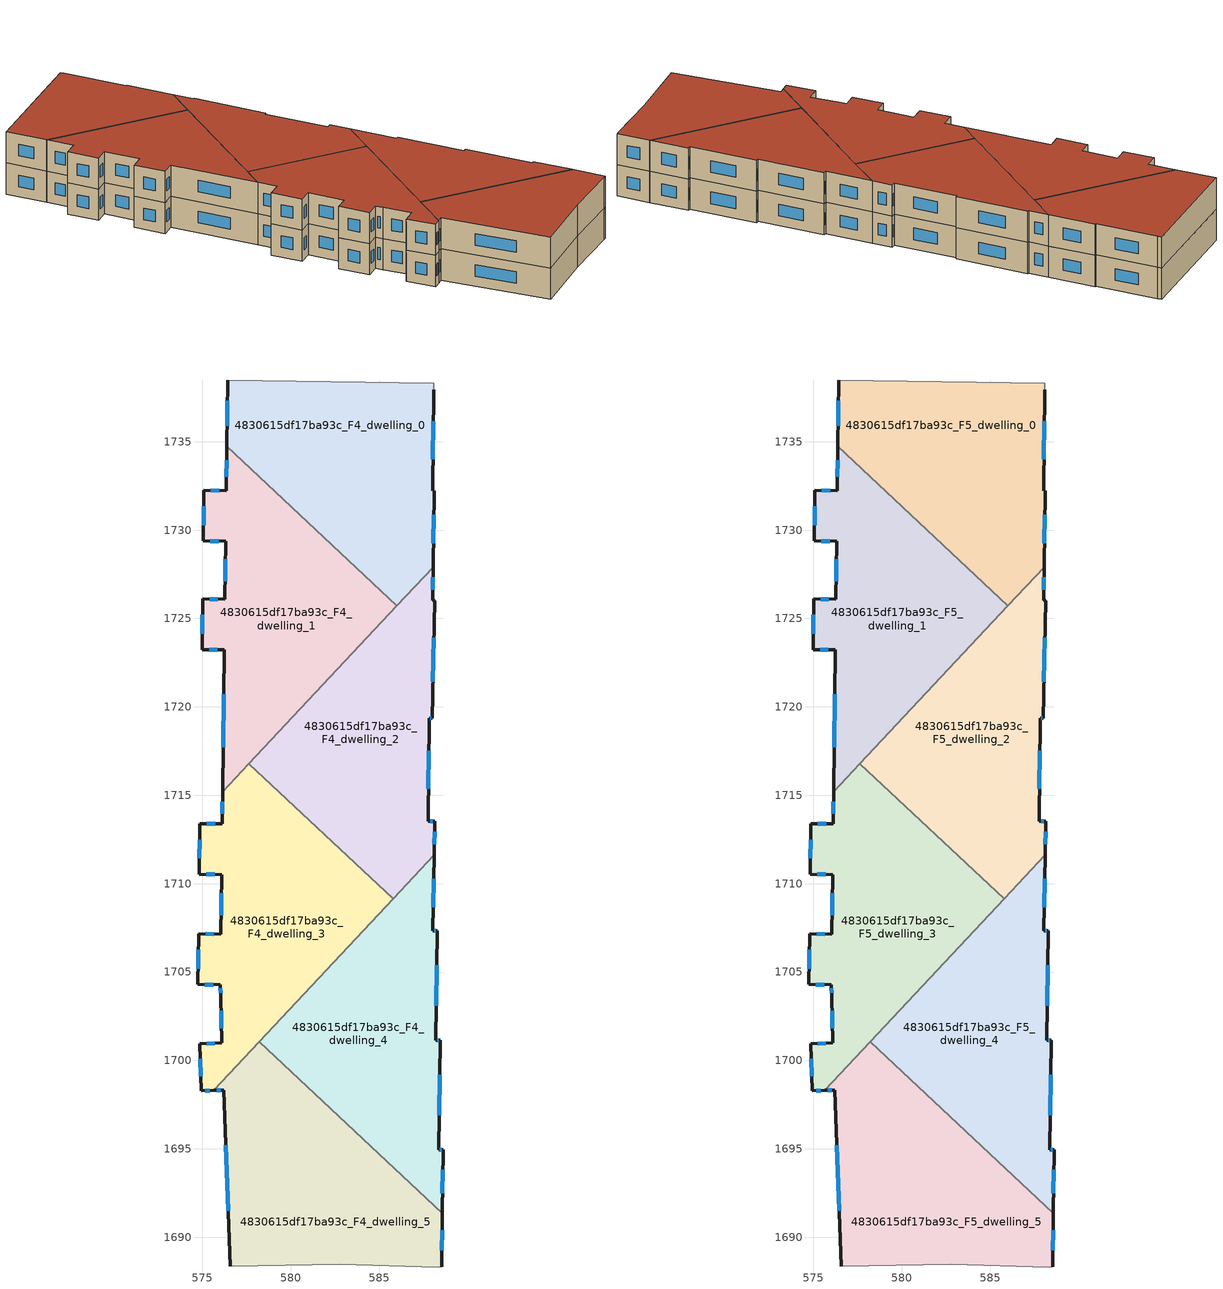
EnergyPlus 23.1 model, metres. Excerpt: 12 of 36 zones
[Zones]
4830615df17ba93c_F4_dwelling_0
 floor to 4830615df17ba93c_F3_dwelling_0 (EU_floor_Construction): 588.08,1738.31 588.09,1737.95 588.03,1732.21 588.12,1732.21 588.06,1727.91 586.01,1725.73 576.39,1734.74 576.43,1738.49 z12
 wall outside (EU_wall_Construction): 588.06,1727.91 588.12,1732.21 588.03,1732.21 588.09,1737.95 / 576.43,1738.49 576.39,1734.74 z12:15
 wall adiabatic (EU_wall_Construction): 588.09,1737.95 588.08,1738.31 576.43,1738.49 z12:15
 wall to 4830615df17ba93c_F4_dwelling_1 (EU_wall_Construction): 576.39,1734.74 586.01,1725.73 z12:15
 wall to 4830615df17ba93c_F4_dwelling_2 (EU_wall_Construction): 586.01,1725.73 588.06,1727.91 z12:15
 window (EU_Window_Construction): 588.05,1734.01 588.07,1736.15 / 588.08,1729.26 588.1,1730.87 / 576.42,1737.31 576.4,1735.91 z12.94:14.06
4830615df17ba93c_F4_dwelling_1
 floor to 4830615df17ba93c_F3_dwelling_1 (EU_floor_Construction): 586.01,1725.73 576.15,1715.19 576.25,1723.22 574.99,1723.24 575.02,1726.11 576.28,1726.09 576.32,1729.37 575.06,1729.39 575.09,1732.25 576.35,1732.23 576.39,1734.74 z12
 wall outside (EU_wall_Construction): 576.39,1734.74 576.35,1732.23 575.09,1732.25 575.06,1729.39 576.32,1729.37 576.28,1726.09 575.02,1726.11 574.99,1723.24 576.25,1723.22 576.15,1715.19 z12:15
 wall to 4830615df17ba93c_F4_dwelling_3 (EU_wall_Construction): 576.15,1715.19 577.64,1716.78 z12:15
 wall to 4830615df17ba93c_F4_dwelling_2 (EU_wall_Construction): 577.64,1716.78 586.01,1725.73 z12:15
 window (EU_Window_Construction): 575.88,1726.1 575.41,1726.1 / 576.31,1728.34 576.29,1727.12 / 575.46,1729.38 575.93,1729.38 / 575.08,1731.35 575.07,1730.28 / 575.96,1732.24 575.49,1732.24 / 576.37,1733.95 576.36,1733.02 / 576.22,1720.7 576.18,1717.71 / 575.38,1723.23 575.85,1723.23 / 575.01,1725.21 575,1724.14 z12.94:14.06
4830615df17ba93c_F4_dwelling_2
 floor to 4830615df17ba93c_F3_dwelling_2 (EU_floor_Construction): 588.06,1727.91 588.03,1726.03 588.14,1726.02 588.01,1719.34 587.84,1719.35 587.78,1713.53 588.16,1713.54 588.12,1711.64 585.79,1709.15 577.64,1716.78 z12
 wall outside (EU_wall_Construction): 588.12,1711.64 588.16,1713.54 587.78,1713.53 587.84,1719.35 588.01,1719.34 588.14,1726.02 588.03,1726.03 588.06,1727.91 z12:15
 wall to 4830615df17ba93c_F4_dwelling_3 (EU_wall_Construction): 577.64,1716.78 585.79,1709.15 z12:15
 wall to 4830615df17ba93c_F4_dwelling_4 (EU_wall_Construction): 585.79,1709.15 588.12,1711.64 z12:15
 window (EU_Window_Construction): 588.05,1721.44 588.1,1723.92 / 587.9,1719.35 587.95,1719.35 / 587.8,1715.36 587.82,1717.53 / 588.04,1713.54 587.9,1713.54 / 588.14,1712.24 588.15,1712.95 / 588.04,1726.62 588.05,1727.32 z12.94:14.06
4830615df17ba93c_F4_dwelling_3
 floor to 4830615df17ba93c_F3_dwelling_3 (EU_floor_Construction): 585.79,1709.15 575.64,1698.3 574.95,1698.28 574.86,1700.94 576.11,1700.99 576.04,1703.63 576.02,1704.28 574.76,1704.3 574.79,1707.16 576.05,1707.15 576.09,1710.52 574.83,1710.53 574.87,1713.4 576.13,1713.38 576.15,1715.19 577.64,1716.78 z12
 wall outside (EU_wall_Construction): 576.15,1715.19 576.13,1713.38 574.87,1713.4 574.83,1710.53 576.09,1710.52 576.05,1707.15 574.79,1707.16 574.76,1704.3 576.02,1704.28 576.04,1703.63 576.11,1700.99 574.86,1700.94 574.95,1698.28 575.64,1698.3 z12:15
 wall to 4830615df17ba93c_F4_dwelling_5 (EU_wall_Construction): 575.64,1698.3 578.22,1701.05 z12:15
 wall to 4830615df17ba93c_F4_dwelling_4 (EU_wall_Construction): 578.22,1701.05 585.79,1709.15 z12:15
 window (EU_Window_Construction): 576.03,1704.07 576.03,1703.83 / 575.15,1704.29 575.62,1704.28 / 574.78,1706.26 574.77,1705.19 / 575.65,1707.15 575.18,1707.15 / 576.08,1709.46 576.06,1708.2 / 575.22,1710.52 575.7,1710.52 / 574.86,1712.5 574.84,1711.43 / 575.74,1713.38 575.26,1713.39 / 576.15,1714.62 576.14,1713.95 / 575.17,1698.29 575.43,1698.3 / 574.89,1700.1 574.92,1699.11 / 575.71,1700.97 575.25,1700.95 / 576.06,1702.8 576.09,1701.82 z12.94:14.06
4830615df17ba93c_F4_dwelling_4
 floor to 4830615df17ba93c_F3_dwelling_4 (EU_floor_Construction): 588.12,1711.64 588.04,1707.32 588.3,1707.33 588.2,1701.14 588.46,1701.15 588.37,1694.95 588.62,1694.95 588.58,1691.36 578.22,1701.05 z12
 wall outside (EU_wall_Construction): 588.58,1691.36 588.62,1694.95 588.37,1694.95 588.46,1701.15 588.2,1701.14 588.3,1707.33 588.04,1707.32 588.12,1711.64 z12:15
 wall to 4830615df17ba93c_F4_dwelling_5 (EU_wall_Construction): 578.22,1701.05 588.58,1691.36 z12:15
 window (EU_Window_Construction): 588.22,1707.33 588.12,1707.33 / 588.23,1703.08 588.27,1705.39 / 588.38,1701.14 588.28,1701.14 / 588.4,1696.89 588.43,1699.2 / 588.54,1694.95 588.45,1694.95 / 588.59,1692.49 588.61,1693.82 / 588.07,1708.68 588.1,1710.29 z12.94:14.06
4830615df17ba93c_F4_dwelling_5
 floor to 4830615df17ba93c_F3_dwelling_5 (EU_floor_Construction): 588.58,1691.36 588.54,1688.32 588.35,1688.32 582.77,1688.46 576.58,1688.37 576.21,1698.32 575.64,1698.3 578.22,1701.05 z12
 wall outside (EU_wall_Construction): 575.64,1698.3 576.21,1698.32 576.58,1688.37 / 588.54,1688.32 588.58,1691.36 z12:15
 wall adiabatic (EU_wall_Construction): 576.58,1688.37 582.77,1688.46 588.35,1688.32 588.54,1688.32 z12:15
 window (EU_Window_Construction): 575.82,1698.31 576.03,1698.32 / 588.55,1689.27 588.57,1690.41 / 576.33,1695.2 576.46,1691.49 z12.94:14.06
4830615df17ba93c_F5_dwelling_0
 floor to 4830615df17ba93c_F4_dwelling_0 (EU_floor_Construction): 588.08,1738.31 588.09,1737.95 588.03,1732.21 588.12,1732.21 588.06,1727.91 586.01,1725.73 576.39,1734.74 576.43,1738.49 z15
 wall outside (EU_wall_Construction): 588.06,1727.91 588.12,1732.21 588.03,1732.21 588.09,1737.95 / 576.43,1738.49 576.39,1734.74 z15:18
 wall adiabatic (EU_wall_Construction): 588.09,1737.95 588.08,1738.31 576.43,1738.49 z15:18
 wall to 4830615df17ba93c_F5_dwelling_1 (EU_wall_Construction): 576.39,1734.74 586.01,1725.73 z15:18
 wall to 4830615df17ba93c_F5_dwelling_2 (EU_wall_Construction): 586.01,1725.73 588.06,1727.91 z15:18
 window (EU_Window_Construction): 588.05,1734.01 588.07,1736.15 / 588.08,1729.26 588.1,1730.87 / 576.42,1737.31 576.4,1735.91 z15.94:17.06
 roof outside (EU_roof_Construction): 586.01,1725.73 588.06,1727.91 588.12,1732.21 588.03,1732.21 588.09,1737.95 588.08,1738.31 576.43,1738.49 576.39,1734.74 z18
4830615df17ba93c_F5_dwelling_1
 floor to 4830615df17ba93c_F4_dwelling_1 (EU_floor_Construction): 586.01,1725.73 576.15,1715.19 576.25,1723.22 574.99,1723.24 575.02,1726.11 576.28,1726.09 576.32,1729.37 575.06,1729.39 575.09,1732.25 576.35,1732.23 576.39,1734.74 z15
 wall outside (EU_wall_Construction): 576.39,1734.74 576.35,1732.23 575.09,1732.25 575.06,1729.39 576.32,1729.37 576.28,1726.09 575.02,1726.11 574.99,1723.24 576.25,1723.22 576.15,1715.19 z15:18
 wall to 4830615df17ba93c_F5_dwelling_3 (EU_wall_Construction): 576.15,1715.19 577.64,1716.78 z15:18
 wall to 4830615df17ba93c_F5_dwelling_2 (EU_wall_Construction): 577.64,1716.78 586.01,1725.73 z15:18
 window (EU_Window_Construction): 575.88,1726.1 575.41,1726.1 / 576.31,1728.34 576.29,1727.12 / 575.46,1729.38 575.93,1729.38 / 575.08,1731.35 575.07,1730.28 / 575.96,1732.24 575.49,1732.24 / 576.37,1733.95 576.36,1733.02 / 576.22,1720.7 576.18,1717.71 / 575.38,1723.23 575.85,1723.23 / 575.01,1725.21 575,1724.14 z15.94:17.06
 roof outside (EU_roof_Construction): 576.15,1715.19 586.01,1725.73 576.39,1734.74 576.35,1732.23 575.09,1732.25 575.06,1729.39 576.32,1729.37 576.28,1726.09 575.02,1726.11 574.99,1723.24 576.25,1723.22 z18
4830615df17ba93c_F5_dwelling_2
 floor to 4830615df17ba93c_F4_dwelling_2 (EU_floor_Construction): 588.06,1727.91 588.03,1726.03 588.14,1726.02 588.01,1719.34 587.84,1719.35 587.78,1713.53 588.16,1713.54 588.12,1711.64 585.79,1709.15 577.64,1716.78 z15
 wall outside (EU_wall_Construction): 588.12,1711.64 588.16,1713.54 587.78,1713.53 587.84,1719.35 588.01,1719.34 588.14,1726.02 588.03,1726.03 588.06,1727.91 z15:18
 wall to 4830615df17ba93c_F5_dwelling_3 (EU_wall_Construction): 577.64,1716.78 585.79,1709.15 z15:18
 wall to 4830615df17ba93c_F5_dwelling_4 (EU_wall_Construction): 585.79,1709.15 588.12,1711.64 z15:18
 window (EU_Window_Construction): 588.05,1721.44 588.1,1723.92 / 587.9,1719.35 587.95,1719.35 / 587.8,1715.36 587.82,1717.53 / 588.04,1713.54 587.9,1713.54 / 588.14,1712.24 588.15,1712.95 / 588.04,1726.62 588.05,1727.32 z15.94:17.06
 roof outside (EU_roof_Construction): 585.79,1709.15 588.12,1711.64 588.16,1713.54 587.78,1713.53 587.84,1719.35 588.01,1719.34 588.14,1726.02 588.03,1726.03 588.06,1727.91 577.64,1716.78 z18
4830615df17ba93c_F5_dwelling_3
 floor to 4830615df17ba93c_F4_dwelling_3 (EU_floor_Construction): 585.79,1709.15 575.64,1698.3 574.95,1698.28 574.86,1700.94 576.11,1700.99 576.04,1703.63 576.02,1704.28 574.76,1704.3 574.79,1707.16 576.05,1707.15 576.09,1710.52 574.83,1710.53 574.87,1713.4 576.13,1713.38 576.15,1715.19 577.64,1716.78 z15
 wall outside (EU_wall_Construction): 576.15,1715.19 576.13,1713.38 574.87,1713.4 574.83,1710.53 576.09,1710.52 576.05,1707.15 574.79,1707.16 574.76,1704.3 576.02,1704.28 576.04,1703.63 576.11,1700.99 574.86,1700.94 574.95,1698.28 575.64,1698.3 z15:18
 wall to 4830615df17ba93c_F5_dwelling_5 (EU_wall_Construction): 575.64,1698.3 578.22,1701.05 z15:18
 wall to 4830615df17ba93c_F5_dwelling_4 (EU_wall_Construction): 578.22,1701.05 585.79,1709.15 z15:18
 window (EU_Window_Construction): 576.03,1704.07 576.03,1703.83 / 575.15,1704.29 575.62,1704.28 / 574.78,1706.26 574.77,1705.19 / 575.65,1707.15 575.18,1707.15 / 576.08,1709.46 576.06,1708.2 / 575.22,1710.52 575.7,1710.52 / 574.86,1712.5 574.84,1711.43 / 575.74,1713.38 575.26,1713.39 / 576.15,1714.62 576.14,1713.95 / 575.17,1698.29 575.43,1698.3 / 574.89,1700.1 574.92,1699.11 / 575.71,1700.97 575.25,1700.95 / 576.06,1702.8 576.09,1701.82 z15.94:17.06
 roof outside (EU_roof_Construction): 576.11,1700.99 574.86,1700.94 574.95,1698.28 575.64,1698.3 585.79,1709.15 577.64,1716.78 576.15,1715.19 576.13,1713.38 574.87,1713.4 574.83,1710.53 576.09,1710.52 576.05,1707.15 574.79,1707.16 574.76,1704.3 576.02,1704.28 576.04,1703.63 z18
4830615df17ba93c_F5_dwelling_4
 floor to 4830615df17ba93c_F4_dwelling_4 (EU_floor_Construction): 588.12,1711.64 588.04,1707.32 588.3,1707.33 588.2,1701.14 588.46,1701.15 588.37,1694.95 588.62,1694.95 588.58,1691.36 578.22,1701.05 z15
 wall outside (EU_wall_Construction): 588.58,1691.36 588.62,1694.95 588.37,1694.95 588.46,1701.15 588.2,1701.14 588.3,1707.33 588.04,1707.32 588.12,1711.64 z15:18
 wall to 4830615df17ba93c_F5_dwelling_5 (EU_wall_Construction): 578.22,1701.05 588.58,1691.36 z15:18
 window (EU_Window_Construction): 588.22,1707.33 588.12,1707.33 / 588.23,1703.08 588.27,1705.39 / 588.38,1701.14 588.28,1701.14 / 588.4,1696.89 588.43,1699.2 / 588.54,1694.95 588.45,1694.95 / 588.59,1692.49 588.61,1693.82 / 588.07,1708.68 588.1,1710.29 z15.94:17.06
 roof outside (EU_roof_Construction): 588.58,1691.36 588.62,1694.95 588.37,1694.95 588.46,1701.15 588.2,1701.14 588.3,1707.33 588.04,1707.32 588.12,1711.64 578.22,1701.05 z18
4830615df17ba93c_F5_dwelling_5
 floor to 4830615df17ba93c_F4_dwelling_5 (EU_floor_Construction): 588.58,1691.36 588.54,1688.32 588.35,1688.32 582.77,1688.46 576.58,1688.37 576.21,1698.32 575.64,1698.3 578.22,1701.05 z15
 wall outside (EU_wall_Construction): 575.64,1698.3 576.21,1698.32 576.58,1688.37 / 588.54,1688.32 588.58,1691.36 z15:18
 wall adiabatic (EU_wall_Construction): 576.58,1688.37 582.77,1688.46 588.35,1688.32 588.54,1688.32 z15:18
 window (EU_Window_Construction): 575.82,1698.31 576.03,1698.32 / 588.55,1689.27 588.57,1690.41 / 576.33,1695.2 576.46,1691.49 z15.94:17.06
 roof outside (EU_roof_Construction): 588.54,1688.32 588.58,1691.36 578.22,1701.05 575.64,1698.3 576.21,1698.32 576.58,1688.37 582.77,1688.46 588.35,1688.32 z18
[Building]
EU S2 Campaign: North Axis=0; Terrain=City; Solar Distribution=FullExterior
[Site:Location]
Vienna: Latitude=48; Longitude=16.5; Time Zone=1; Elevation=183
[SizingPeriod:WeatherFileDays]
AnnualSizingPeriod: Begin Month=1; Begin Day of Month=1; End Month=12; End Day of Month=31; Day of Week for Start Day=Monday; Use Weather File Daylight Saving Period=No; Use Weather File Rain and Snow Indicators=No
[MATERIAL]
EU_InternalMass_Material: Roughness=MediumRough; Thickness=0.1; Conductivity=1; Density=1800; Specific Heat=900; Thermal Absorptance=0.9; Solar Absorptance=0.7; Visible Absorptance=0.7
[MATERIAL:NOMASS] Roughness=MediumRough; Thermal Absorptance=0.9; Solar Absorptance=0.7; Visible Absorptance=0.7
Name | Thermal Resistance
EU_wall_NoMass | 0.914258
EU_roof_NoMass | 0.954009
EU_floor_NoMass | 1.09711
[WINDOWMATERIAL:SIMPLEGLAZINGSYSTEM]
EU_Window_SimpleGlazing: UFactor=2.09642; Solar Heat Gain Coefficient=0.65; Visible Transmittance=0.65
[CONSTRUCTION]
EU_wall_Construction: EU_wall_NoMass
EU_roof_Construction: EU_roof_NoMass
EU_floor_Construction: EU_floor_NoMass
EU_Window_Construction: EU_Window_SimpleGlazing
EU_InternalMass_Construction: EU_InternalMass_Material
[ZONE] Type=1; Multiplier=1; Ceiling Height=autocalculate; Floor Area=autocalculate; Part of Total Floor Area=Yes
Name | Volume
4830615df17ba93c_F4_dwelling_0; 4830615df17ba93c_F5_dwelling_0 | 307.207
4830615df17ba93c_F4_dwelling_1; 4830615df17ba93c_F5_dwelling_1 | 307.198
4830615df17ba93c_F4_dwelling_2; 4830615df17ba93c_F5_dwelling_2 | 307.21
4830615df17ba93c_F4_dwelling_3; 4830615df17ba93c_F5_dwelling_3 | 307.174
4830615df17ba93c_F4_dwelling_4; 4830615df17ba93c_F5_dwelling_4 | 307.185
4830615df17ba93c_F4_dwelling_5; 4830615df17ba93c_F5_dwelling_5 | 307.2
[INTERNALMASS] Construction=EU_InternalMass_Construction
Name | Zone or ZoneList | Surface Area
4830615df17ba93c_F4_dwelling_0_EU_InternalMass | 4830615df17ba93c_F4_dwelling_0 | 102.401
4830615df17ba93c_F4_dwelling_1_EU_InternalMass | 4830615df17ba93c_F4_dwelling_1 | 102.4
4830615df17ba93c_F4_dwelling_2_EU_InternalMass | 4830615df17ba93c_F4_dwelling_2 | 102.402
4830615df17ba93c_F4_dwelling_3_EU_InternalMass | 4830615df17ba93c_F4_dwelling_3 | 102.392
4830615df17ba93c_F4_dwelling_4_EU_InternalMass | 4830615df17ba93c_F4_dwelling_4 | 102.394
4830615df17ba93c_F4_dwelling_5_EU_InternalMass | 4830615df17ba93c_F4_dwelling_5 | 102.401
4830615df17ba93c_F5_dwelling_0_EU_InternalMass | 4830615df17ba93c_F5_dwelling_0 | 102.401
4830615df17ba93c_F5_dwelling_1_EU_InternalMass | 4830615df17ba93c_F5_dwelling_1 | 102.4
4830615df17ba93c_F5_dwelling_2_EU_InternalMass | 4830615df17ba93c_F5_dwelling_2 | 102.402
4830615df17ba93c_F5_dwelling_3_EU_InternalMass | 4830615df17ba93c_F5_dwelling_3 | 102.392
4830615df17ba93c_F5_dwelling_4_EU_InternalMass | 4830615df17ba93c_F5_dwelling_4 | 102.394
4830615df17ba93c_F5_dwelling_5_EU_InternalMass | 4830615df17ba93c_F5_dwelling_5 | 102.401
[OTHEREQUIPMENT] Fuel Type=Electricity; Design Level Calculation Method=Watts/Area; Power per Zone Floor Area=1; Fraction Latent=0; Fraction Radiant=0; Fraction Lost=0; Carbon Dioxide Generation Rate=0; EndUse Subcategory=EU_Step8_InternalGains
Name | Zone or ZoneList or Space or SpaceList | Schedule
EU_Step8_InternalGain_4830615df17ba93c_F4_dwelling_0_f000 | 4830615df17ba93c_F4_dwelling_0 | EU_Step8_GainSchedule_4830615df17ba93c_F4_dwelling_0_f000
EU_Step8_InternalGain_4830615df17ba93c_F4_dwelling_1_f000 | 4830615df17ba93c_F4_dwelling_1 | EU_Step8_GainSchedule_4830615df17ba93c_F4_dwelling_1_f000
EU_Step8_InternalGain_4830615df17ba93c_F4_dwelling_2_f000 | 4830615df17ba93c_F4_dwelling_2 | EU_Step8_GainSchedule_4830615df17ba93c_F4_dwelling_2_f000
EU_Step8_InternalGain_4830615df17ba93c_F4_dwelling_3_f000 | 4830615df17ba93c_F4_dwelling_3 | EU_Step8_GainSchedule_4830615df17ba93c_F4_dwelling_3_f000
EU_Step8_InternalGain_4830615df17ba93c_F4_dwelling_4_f000 | 4830615df17ba93c_F4_dwelling_4 | EU_Step8_GainSchedule_4830615df17ba93c_F4_dwelling_4_f000
EU_Step8_InternalGain_4830615df17ba93c_F4_dwelling_5_f000 | 4830615df17ba93c_F4_dwelling_5 | EU_Step8_GainSchedule_4830615df17ba93c_F4_dwelling_5_f000
EU_Step8_InternalGain_4830615df17ba93c_F5_dwelling_0_f000 | 4830615df17ba93c_F5_dwelling_0 | EU_Step8_GainSchedule_4830615df17ba93c_F5_dwelling_0_f000
EU_Step8_InternalGain_4830615df17ba93c_F5_dwelling_1_f000 | 4830615df17ba93c_F5_dwelling_1 | EU_Step8_GainSchedule_4830615df17ba93c_F5_dwelling_1_f000
EU_Step8_InternalGain_4830615df17ba93c_F5_dwelling_2_f000 | 4830615df17ba93c_F5_dwelling_2 | EU_Step8_GainSchedule_4830615df17ba93c_F5_dwelling_2_f000
EU_Step8_InternalGain_4830615df17ba93c_F5_dwelling_3_f000 | 4830615df17ba93c_F5_dwelling_3 | EU_Step8_GainSchedule_4830615df17ba93c_F5_dwelling_3_f000
EU_Step8_InternalGain_4830615df17ba93c_F5_dwelling_4_f000 | 4830615df17ba93c_F5_dwelling_4 | EU_Step8_GainSchedule_4830615df17ba93c_F5_dwelling_4_f000
EU_Step8_InternalGain_4830615df17ba93c_F5_dwelling_5_f000 | 4830615df17ba93c_F5_dwelling_5 | EU_Step8_GainSchedule_4830615df17ba93c_F5_dwelling_5_f000
[ZONEVENTILATION:DESIGNFLOWRATE] Schedule=EU_AlwaysOn; Design Flow Rate Calculation Method=AirChanges/Hour; Air Changes per Hour=0.546891; Ventilation Type=Natural; Fan Pressure Rise=0; Fan Total Efficiency=1; Constant Term Coefficient=1; Temperature Term Coefficient=0; Velocity Term Coefficient=0; Velocity Squared Term Coefficient=0; Minimum Indoor Temperature=-100; Maximum Indoor Temperature=100; Delta Temperature=-100; Minimum Outdoor Temperature=-100; Maximum Outdoor Temperature=100; Maximum Wind Speed=40
Name | Zone or ZoneList or Space or SpaceList
EU_ConstantAir_4830615df17ba93c_F4_dwelling_0 | 4830615df17ba93c_F4_dwelling_0
EU_ConstantAir_4830615df17ba93c_F4_dwelling_1 | 4830615df17ba93c_F4_dwelling_1
EU_ConstantAir_4830615df17ba93c_F4_dwelling_2 | 4830615df17ba93c_F4_dwelling_2
EU_ConstantAir_4830615df17ba93c_F4_dwelling_3 | 4830615df17ba93c_F4_dwelling_3
EU_ConstantAir_4830615df17ba93c_F4_dwelling_4 | 4830615df17ba93c_F4_dwelling_4
EU_ConstantAir_4830615df17ba93c_F4_dwelling_5 | 4830615df17ba93c_F4_dwelling_5
EU_ConstantAir_4830615df17ba93c_F5_dwelling_0 | 4830615df17ba93c_F5_dwelling_0
EU_ConstantAir_4830615df17ba93c_F5_dwelling_1 | 4830615df17ba93c_F5_dwelling_1
EU_ConstantAir_4830615df17ba93c_F5_dwelling_2 | 4830615df17ba93c_F5_dwelling_2
EU_ConstantAir_4830615df17ba93c_F5_dwelling_3 | 4830615df17ba93c_F5_dwelling_3
EU_ConstantAir_4830615df17ba93c_F5_dwelling_4 | 4830615df17ba93c_F5_dwelling_4
EU_ConstantAir_4830615df17ba93c_F5_dwelling_5 | 4830615df17ba93c_F5_dwelling_5
[HVACTEMPLATE:THERMOSTAT] Constant Heating Setpoint=20; Constant Cooling Setpoint=50
EU_HeatOnly_4830615df17ba93c_F0_dwelling_2; EU_HeatOnly_4830615df17ba93c_F0_dwelling_3; EU_HeatOnly_4830615df17ba93c_F0_dwelling_4; EU_HeatOnly_4830615df17ba93c_F0_dwelling_5; EU_HeatOnly_4830615df17ba93c_F1_dwelling_0; EU_HeatOnly_4830615df17ba93c_F1_dwelling_1; EU_HeatOnly_4830615df17ba93c_F1_dwelling_2; EU_HeatOnly_4830615df17ba93c_F1_dwelling_3; EU_HeatOnly_4830615df17ba93c_F1_dwelling_4; EU_HeatOnly_4830615df17ba93c_F1_dwelling_5; EU_HeatOnly_4830615df17ba93c_F2_dwelling_0; EU_HeatOnly_4830615df17ba93c_F2_dwelling_1; EU_HeatOnly_4830615df17ba93c_F2_dwelling_2; EU_HeatOnly_4830615df17ba93c_F2_dwelling_3; EU_HeatOnly_4830615df17ba93c_F2_dwelling_4; EU_HeatOnly_4830615df17ba93c_F2_dwelling_5; EU_HeatOnly_4830615df17ba93c_F3_dwelling_0; EU_HeatOnly_4830615df17ba93c_F3_dwelling_1; EU_HeatOnly_4830615df17ba93c_F3_dwelling_2; EU_HeatOnly_4830615df17ba93c_F3_dwelling_3; EU_HeatOnly_4830615df17ba93c_F3_dwelling_4; EU_HeatOnly_4830615df17ba93c_F3_dwelling_5; EU_HeatOnly_4830615df17ba93c_F4_dwelling_0; EU_HeatOnly_4830615df17ba93c_F4_dwelling_1; EU_HeatOnly_4830615df17ba93c_F4_dwelling_2; EU_HeatOnly_4830615df17ba93c_F4_dwelling_3; EU_HeatOnly_4830615df17ba93c_F4_dwelling_4; EU_HeatOnly_4830615df17ba93c_F4_dwelling_5; EU_HeatOnly_4830615df17ba93c_F5_dwelling_0; EU_HeatOnly_4830615df17ba93c_F5_dwelling_1; EU_HeatOnly_4830615df17ba93c_F5_dwelling_2; EU_HeatOnly_4830615df17ba93c_F5_dwelling_3; EU_HeatOnly_4830615df17ba93c_F5_dwelling_4; EU_HeatOnly_4830615df17ba93c_F5_dwelling_5
[HVACTEMPLATE:ZONE:IDEALLOADSAIRSYSTEM] System Availability Schedule=EU_AlwaysOn; Maximum Heating Supply Air Temperature=50; Minimum Cooling Supply Air Temperature=13; Maximum Heating Supply Air Humidity Ratio=0.0156; Minimum Cooling Supply Air Humidity Ratio=0.0077; Heating Limit=NoLimit; Cooling Limit=NoLimit; Heating Availability Schedule=EU_AlwaysOn; Cooling Availability Schedule=EU_CoolingOff; Dehumidification Control Type=ConstantSensibleHeatRatio; Cooling Sensible Heat Ratio=0.7; Dehumidification Setpoint=60; Humidification Control Type=None; Humidification Setpoint=30; Outdoor Air Method=None; Outdoor Air Flow Rate per Person=0.00944; Outdoor Air Flow Rate per Zone Floor Area=0; Outdoor Air Flow Rate per Zone=0; Demand Controlled Ventilation Type=None; Outdoor Air Economizer Type=NoEconomizer; Heat Recovery Type=None; Sensible Heat Recovery Effectiveness=0.7; Latent Heat Recovery Effectiveness=0.65
Name | Template Thermostat
4830615df17ba93c_F4_dwelling_0 | EU_HeatOnly_4830615df17ba93c_F4_dwelling_0
4830615df17ba93c_F4_dwelling_1 | EU_HeatOnly_4830615df17ba93c_F4_dwelling_1
4830615df17ba93c_F4_dwelling_2 | EU_HeatOnly_4830615df17ba93c_F4_dwelling_2
4830615df17ba93c_F4_dwelling_3 | EU_HeatOnly_4830615df17ba93c_F4_dwelling_3
4830615df17ba93c_F4_dwelling_4 | EU_HeatOnly_4830615df17ba93c_F4_dwelling_4
4830615df17ba93c_F4_dwelling_5 | EU_HeatOnly_4830615df17ba93c_F4_dwelling_5
4830615df17ba93c_F5_dwelling_0 | EU_HeatOnly_4830615df17ba93c_F5_dwelling_0
4830615df17ba93c_F5_dwelling_1 | EU_HeatOnly_4830615df17ba93c_F5_dwelling_1
4830615df17ba93c_F5_dwelling_2 | EU_HeatOnly_4830615df17ba93c_F5_dwelling_2
4830615df17ba93c_F5_dwelling_3 | EU_HeatOnly_4830615df17ba93c_F5_dwelling_3
4830615df17ba93c_F5_dwelling_4 | EU_HeatOnly_4830615df17ba93c_F5_dwelling_4
4830615df17ba93c_F5_dwelling_5 | EU_HeatOnly_4830615df17ba93c_F5_dwelling_5
[SIZING:ZONE] Zone Cooling Design Supply Air Temperature Input Method=SupplyAirTemperature; Zone Cooling Design Supply Air Temperature=13; Zone Heating Design Supply Air Temperature Input Method=SupplyAirTemperature; Zone Heating Design Supply Air Temperature=50; Zone Cooling Design Supply Air Humidity Ratio=0.008; Zone Heating Design Supply Air Humidity Ratio=0.008; Cooling Design Air Flow Method=DesignDay; Cooling Design Air Flow Rate=0; Cooling Minimum Air Flow per Zone Floor Area=0.000762; Cooling Minimum Air Flow=0; Cooling Minimum Air Flow Fraction=0.2; Heating Design Air Flow Method=DesignDay; Heating Design Air Flow Rate=0; Heating Maximum Air Flow per Zone Floor Area=0.002032; Heating Maximum Air Flow=0.141576; Heating Maximum Air Flow Fraction=0.3; Account for Dedicated Outdoor Air System=No; Dedicated Outdoor Air System Control Strategy=NeutralSupplyAir; Dedicated Outdoor Air Low Setpoint Temperature for Design=autosize; Dedicated Outdoor Air High Setpoint Temperature for Design=autosize; Zone Load Sizing Method=Sensible Load Only No Latent Load; Zone Latent Cooling Design Supply Air Humidity Ratio Input Method=HumidityRatioDifference; Zone Cooling Design Supply Air Humidity Ratio Difference=0.005; Zone Latent Heating Design Supply Air Humidity Ratio Input Method=HumidityRatioDifference; Zone Humidification Design Supply Air Humidity Ratio Difference=0.005
4830615df17ba93c_F4_dwelling_0; 4830615df17ba93c_F4_dwelling_1; 4830615df17ba93c_F4_dwelling_2; 4830615df17ba93c_F4_dwelling_3; 4830615df17ba93c_F4_dwelling_4; 4830615df17ba93c_F4_dwelling_5; 4830615df17ba93c_F5_dwelling_0; 4830615df17ba93c_F5_dwelling_1; 4830615df17ba93c_F5_dwelling_2; 4830615df17ba93c_F5_dwelling_3; 4830615df17ba93c_F5_dwelling_4; 4830615df17ba93c_F5_dwelling_5
[SCHEDULE:CONSTANT]
Name | Hourly Value
EU_AlwaysOn | 1
EU_CoolingOff | 0
[SCHEDULE:FILE] Column Number=1; Rows to Skip at Top=0; Number of Hours of Data=8760; Column Separator=Comma; Interpolate to Timestep=No; Minutes per Item=60; Adjust Schedule for Daylight Savings=Yes
Name | File
EU_Step8_GainSchedule_4830615df17ba93c_F4_dwelling_0_f000 | ../../schedules/4830615df17ba93c/4830615df17ba93c_F4_dwelling_0_f000_gain.csv
EU_Step8_GainSchedule_4830615df17ba93c_F4_dwelling_1_f000 | ../../schedules/4830615df17ba93c/4830615df17ba93c_F4_dwelling_1_f000_gain.csv
EU_Step8_GainSchedule_4830615df17ba93c_F4_dwelling_2_f000 | ../../schedules/4830615df17ba93c/4830615df17ba93c_F4_dwelling_2_f000_gain.csv
EU_Step8_GainSchedule_4830615df17ba93c_F4_dwelling_3_f000 | ../../schedules/4830615df17ba93c/4830615df17ba93c_F4_dwelling_3_f000_gain.csv
EU_Step8_GainSchedule_4830615df17ba93c_F4_dwelling_4_f000 | ../../schedules/4830615df17ba93c/4830615df17ba93c_F4_dwelling_4_f000_gain.csv
EU_Step8_GainSchedule_4830615df17ba93c_F4_dwelling_5_f000 | ../../schedules/4830615df17ba93c/4830615df17ba93c_F4_dwelling_5_f000_gain.csv
EU_Step8_GainSchedule_4830615df17ba93c_F5_dwelling_0_f000 | ../../schedules/4830615df17ba93c/4830615df17ba93c_F5_dwelling_0_f000_gain.csv
EU_Step8_GainSchedule_4830615df17ba93c_F5_dwelling_1_f000 | ../../schedules/4830615df17ba93c/4830615df17ba93c_F5_dwelling_1_f000_gain.csv
EU_Step8_GainSchedule_4830615df17ba93c_F5_dwelling_2_f000 | ../../schedules/4830615df17ba93c/4830615df17ba93c_F5_dwelling_2_f000_gain.csv
EU_Step8_GainSchedule_4830615df17ba93c_F5_dwelling_3_f000 | ../../schedules/4830615df17ba93c/4830615df17ba93c_F5_dwelling_3_f000_gain.csv
EU_Step8_GainSchedule_4830615df17ba93c_F5_dwelling_4_f000 | ../../schedules/4830615df17ba93c/4830615df17ba93c_F5_dwelling_4_f000_gain.csv
EU_Step8_GainSchedule_4830615df17ba93c_F5_dwelling_5_f000 | ../../schedules/4830615df17ba93c/4830615df17ba93c_F5_dwelling_5_f000_gain.csv
